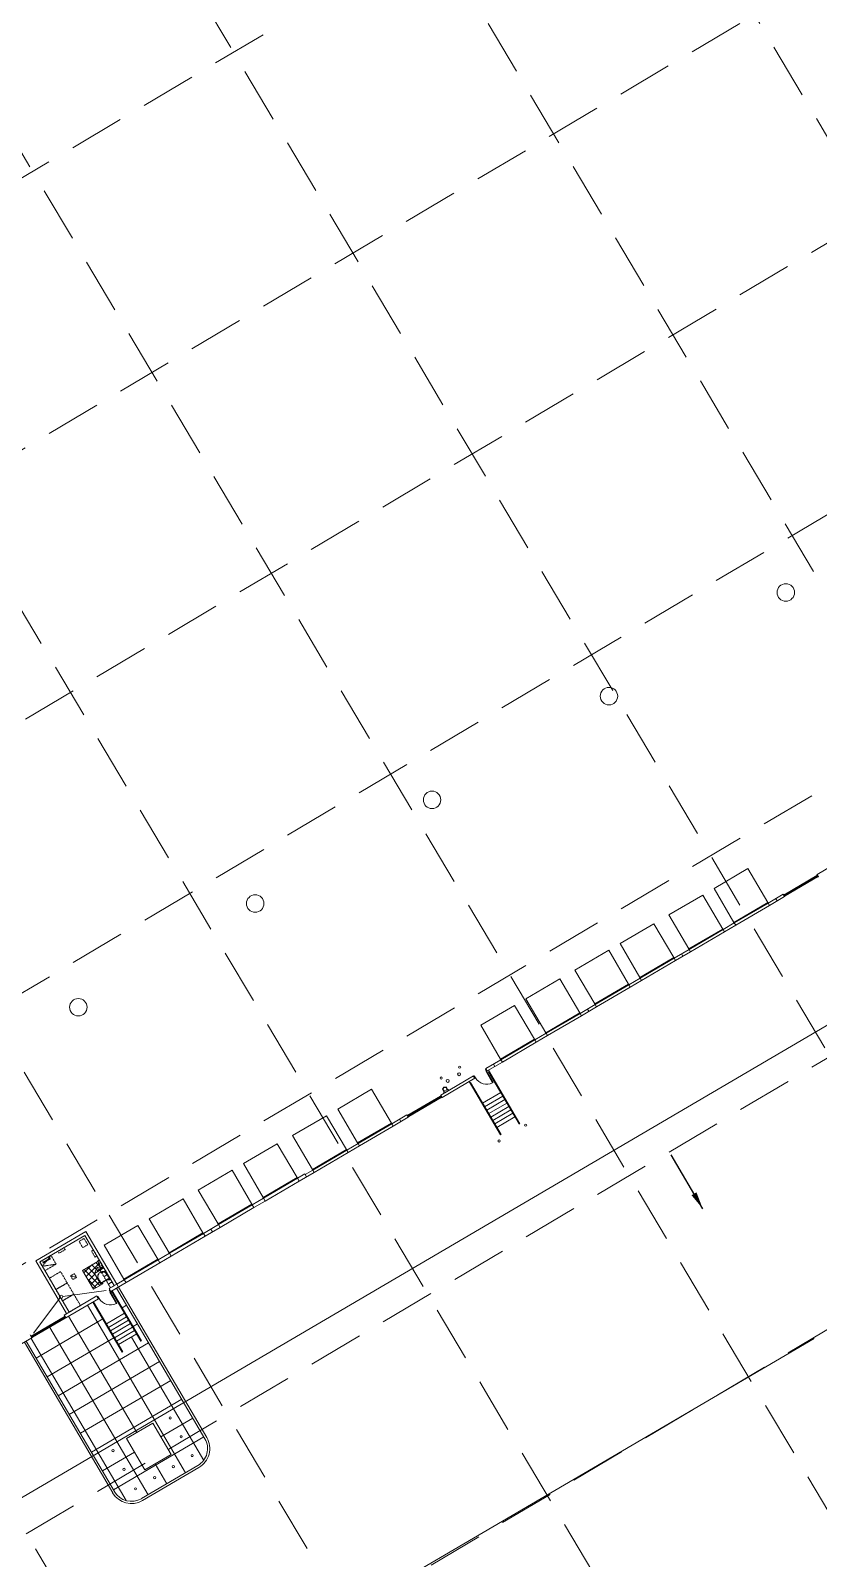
# Model space of a CAD drawing. Header units: inches. Extents: x 2527773 to 2531821, y 6906669 to 6910268.
# Drawn here: x 2530019.5 to 2530200.1, y 6908719 to 6909069.3 of the extents above; entities that cross this region are included whole.
import ezdxf

# ---------------------------------------------------------------- set-up
doc = ezdxf.new("R2010")
doc.units = ezdxf.units.IN
doc.header["$MEASUREMENT"] = 0
for name, pattern in [('DASHED', [0.2286, 0.1524, -0.0762]), ('HIDDEN', [0.009525, 0.00635, -0.003175]), ('HIDDEN2', [0.004762, 0.003175, -0.001587])]:
    doc.linetypes.add(name, pattern=pattern)
for name, color, linetype, lineweight in [('906-BP-01$0$A-DOCK-LEVELER', 251, 'Continuous', 0), ('906-BP-01$0$A-FLOR', 251, 'Continuous', 0), ('A-DOCK DOOR LINE', 251, 'Continuous', 0), ('A-DOOR-SHELL', 251, 'Continuous', 0), ('A-ELECTRICAL', 251, 'Continuous', 0), ('A-ROOF-PATT', 251, 'Continuous', 0), ('A-WALL-SHELL-ABOVE', 251, 'HIDDEN', 0), ('CE-GRADE-25128 - CE-GRAD-CONT-MAJR-LINE', 1, 'Continuous', 80), ('CE-GRADE-25128 - CE-GRAD-CONT-MINR-LINE', 40, 'Continuous', 53), ('CE-GRADE-25128 - CE-GRAD-FLOW', 40, 'Continuous', 30), ('CE-SITE-25128 - 906-BP-01$0$A-BOLLARD', 251, 'Continuous', 0), ('CE-SITE-25128 - 906-BP-01$0$A-DOCK DOOR LINE', 251, 'Continuous', 0), ('CE-SITE-25128 - 906-BP-01$0$A-DOCK-LEVELER', 251, 'Continuous', 0), ('CE-SITE-25128 - 906-BP-01$0$A-DOOR', 251, 'Continuous', 0), ('CE-SITE-25128 - 906-BP-01$0$A-DOOR-SHELL', 251, 'Continuous', 0), ('CE-SITE-25128 - 906-BP-01$0$A-FLOR', 251, 'Continuous', 0), ('CE-SITE-25128 - 906-BP-01$0$A-FLOR-STRS', 251, 'Continuous', 0), ('CE-SITE-25128 - 906-BP-01$0$A-WALL-SHELL', 251, 'Continuous', 0), ('CE-SITE-25128 - 906-BP-01$0$P-FIXT', 251, 'Continuous', 0), ('CE-SITE-25128 - A-BOLLARD', 251, 'Continuous', 0), ('CE-SITE-25128 - A-DOCK DOOR LINE', 251, 'Continuous', 0), ('CE-SITE-25128 - A-DOOR', 251, 'Continuous', 0), ('CE-SITE-25128 - A-DOOR-SHELL', 251, 'Continuous', 0), ('CE-SITE-25128 - A-ELECTRICAL', 251, 'Continuous', 0), ('CE-SITE-25128 - A-FLOR-STAIR', 251, 'Continuous', 0), ('CE-SITE-25128 - A-FLOR-STRS', 251, 'Continuous', 0), ('CE-SITE-25128 - a-paving', 251, 'Continuous', 0), ('CE-SITE-25128 - A-ROOF', 251, 'Continuous', 0), ('CE-SITE-25128 - A-ROOF-PATT', 251, 'Continuous', 0), ('CE-SITE-25128 - a-sidewalks', 251, 'Continuous', 0), ('CE-SITE-25128 - A-WALL-SHELL', 251, 'Continuous', 0), ('CE-SITE-25128 - A-WALL-SHELL-ABOVE', 251, 'HIDDEN', 0), ('CE-SITE-25128 - M-OPENINGS', 251, 'DASHED', 0), ('M-OPENINGS', 251, 'DASHED', 0)]:
    doc.layers.add(name, color=color, linetype=linetype, lineweight=lineweight)
doc.layers.add('GRID', color=254, linetype='HIDDEN')
doc.styles.add('SC Dimension Text', font='Font 001.shx', dxfattribs={"height": 0.01})
doc.styles.add('Style-Halff Sans', font='')
doc.styles.get('Style-Halff Sans').set_extended_font_data('Halff Sans')
doc.dimstyles.get("Standard").update_dxf_attribs({"dimtxt": 0.18, "dimasz": 0.18, "dimexe": 0.18, "dimexo": 0.0625, "dimgap": 0.09, "dimtad": 0, "dimtih": 1, "dimtoh": 1, "dimdec": 4, "dimzin": 0, "dimdsep": 46, "dimtxsty": 'SC Dimension Text', "dimcen": 0.09, "dimadec": 0, "dimazin": 0, "dimtfac": 1, "dimtdec": 4, "dimtofl": 0, "dimtmove": 0, "dimatfit": 3, "dimfxl": 0, "dimtolj": 1, "dimtzin": 0, "dimarcsym": 0})

# ---------------------------------------------------------------- blocks, each defined once
blk = doc.blocks.new('906-BP-01$0$A$C3CD811FF_1')
at = {"layer": 'CE-SITE-25128 - 906-BP-01$0$A-BOLLARD', "ltscale": 0.273403}
for centre in [(2.73, -3.77), (0.87, -4.87)]:
    blk.add_circle(centre, 0.0762, dxfattribs=at)
at = {"layer": 'CE-SITE-25128 - 906-BP-01$0$A-FLOR-STRS', "ltscale": 0.273403}
for p, q in [((0.12, 0.07), (2.31, -3.67)), ((-1.22, -0.71), (0.97, -4.45)), ((-1.16, -0.8), (-1.13, -0.78)), ((-1.13, -0.78), (1.01, -4.43)), ((0.14, -0.04), (0.17, -0.02)), ((0.14, -0.04), (2.28, -3.68)), ((0.99, -1.49), (-0.28, -2.24)), ((1.13, -1.73), (-0.14, -2.48)), ((1.28, -1.98), (0.01, -2.72)), ((1.42, -2.22), (0.15, -2.96)), ((1.56, -2.46), (0.29, -3.2)), ((1.7, -2.7), (0.43, -3.44)), ((1.84, -2.94), (0.57, -3.68)), ((1.98, -3.18), (0.71, -3.93)), ((2.31, -3.67), (2.28, -3.68)), ((0.97, -4.45), (1.01, -4.43))]:
    blk.add_line(p, q, dxfattribs=at)

msp = doc.modelspace()

# ---------------------------------------------------------------- hatches: boundary and pattern name
at = {"layer": 'CE-SITE-25128 - A-ROOF-PATT', "lineweight": 0}
h = msp.add_hatch(dxfattribs=at)
h.set_pattern_fill('ANSI37,_O', color=256, style=0)
h.set_pattern_definition([(45, (1145.3333, 2.3124), (0.70710678119, -0.70710678119), []), (315, (1145.3333, 2.3124), (-0.70710678119, -0.70710678119), [])])
h.paths.add_polyline_path([(2530035.67, 6908781.75), (2530034.15, 6908784.34), (2530036.31, 6908785.6), (2530035.3, 6908787.33), (2530031.42, 6908785.05), (2530033.95, 6908780.74)])

# ---------------------------------------------------------------- linework, layer by layer
at = {"layer": '906-BP-01$0$A-DOCK-LEVELER', "lineweight": 0, "ltscale": 0.273403, "flags": 128}
msp.add_lwpolyline([(2530087.34, 6908820.49), (2530079.57, 6908815.94), (2530084.13, 6908808.18), (2530091.89, 6908812.73), (2530087.34, 6908820.49)], dxfattribs=at)
at = {"layer": '906-BP-01$0$A-FLOR', "lineweight": 0, "ltscale": 0.273403}
msp.add_line((2530049.15, 6908786.78), (2530041.38, 6908782.23), dxfattribs=at)
at = {"layer": 'A-DOCK DOOR LINE', "lineweight": 0, "ltscale": 0.083333}
msp.add_line((2530019.75, 6908770.03), (2530027.22, 6908774.41), dxfattribs=at)
at = {"layer": 'A-DOOR-SHELL', "lineweight": 0, "ltscale": 0.083333, "flags": 128}
msp.add_lwpolyline([(2530019.96, 6908769.67), (2530019.81, 6908769.58), (2530019.56, 6908770.01), (2530019.71, 6908770.1)], close=True, dxfattribs=at)
at = {"layer": 'A-ELECTRICAL', "linetype": 'HIDDEN2', "lineweight": 0, "ltscale": 0.083333}
msp.add_lwpolyline([(2530038.69, 6908781.54), (2530037.83, 6908781.04), (2530037.32, 6908781.9), (2530038.19, 6908782.4)], close=True, dxfattribs=at)
at = {"layer": 'A-ROOF-PATT', "lineweight": 0, "ltscale": 0.083333, "flags": 128}
msp.add_lwpolyline([(2530035.67, 6908781.75), (2530034.15, 6908784.34), (2530036.31, 6908785.6), (2530035.3, 6908787.33), (2530031.42, 6908785.05), (2530033.95, 6908780.74)], close=True, dxfattribs=at)
at = {"layer": 'A-WALL-SHELL-ABOVE', "linetype": 'HIDDEN2', "lineweight": 0, "ltscale": 0.083333}
msp.add_lwpolyline([(2530024.18, 6908788.49), (2530025.36, 6908786.48), (2530022.78, 6908784.96), (2530021.6, 6908786.97)], close=True, dxfattribs=at)
at = {"layer": 'CE-GRADE-25128 - CE-GRAD-CONT-MAJR-LINE', "color": 35, "linetype": 'Continuous', "lineweight": 0}
msp.add_line((2530260.78, 6908875.63), (2529926.44, 6908679.62), dxfattribs=at)
at = {"layer": 'CE-GRADE-25128 - CE-GRAD-CONT-MINR-LINE', "color": 35, "linetype": 'Continuous', "lineweight": 0, "flags": 128}
msp.add_lwpolyline([(2530026.5, 6908668.24), (2530199.14, 6908769.39)], dxfattribs=at)
at = {"layer": 'CE-SITE-25128 - 906-BP-01$0$A-BOLLARD', "lineweight": 0, "ltscale": 0.273403}
for p, q in [((2530113.9, 6908826.58), (2530114.21, 6908827.05)), ((2530113.9, 6908826.58), (2530114.31, 6908825.88)), ((2530113.91, 6908826.58), (2530114.22, 6908827.04)), ((2530113.91, 6908826.58), (2530114.32, 6908825.88)), ((2530114.78, 6908827.09), (2530114.21, 6908827.05)), ((2530114.77, 6908827.08), (2530114.21, 6908827.04)), ((2530114.77, 6908827.08), (2530115.18, 6908826.38)), ((2530114.78, 6908827.09), (2530115.19, 6908826.4)), ((2530115.18, 6908826.38), (2530115.33, 6908826.47)), ((2530115.19, 6908826.4), (2530115.32, 6908826.48)), ((2530115.32, 6908826.48), (2530115.33, 6908826.47)), ((2530114.17, 6908825.8), (2530114.31, 6908825.88)), ((2530114.17, 6908825.8), (2530114.18, 6908825.79)), ((2530114.18, 6908825.79), (2530114.32, 6908825.88))]:
    msp.add_line(p, q, dxfattribs=at)
for centre, radius in [((2530192.63, 6908940.45), 2), ((2530152.09, 6908916.68), 2), ((2530111.54, 6908892.91), 2), ((2530070.99, 6908869.14), 2), ((2530030.45, 6908845.37), 2), ((2530117.87, 6908831.63), 0.25), ((2530113.62, 6908829.14), 0.25)]:
    msp.add_circle(centre, radius, dxfattribs=at)
at = {"layer": 'CE-SITE-25128 - 906-BP-01$0$A-DOCK DOOR LINE', "lineweight": 0, "ltscale": 0.273403}
for p, q in [((2530192.28, 6908871.17), (2530199.76, 6908875.56)), ((2530192.45, 6908870.89), (2530199.93, 6908875.27)), ((2530106.02, 6908820.6), (2530113.49, 6908824.98)), ((2530106.18, 6908820.31), (2530113.66, 6908824.7))]:
    msp.add_line(p, q, dxfattribs=at)
at = {"layer": 'CE-SITE-25128 - 906-BP-01$0$A-DOCK-LEVELER', "lineweight": 0, "ltscale": 0.273403, "flags": 128}
for points in [[(2530183.96, 6908877.14), (2530176.19, 6908872.59), (2530180.75, 6908864.82), (2530188.51, 6908869.37), (2530183.96, 6908877.14)], [(2530173.61, 6908871.07), (2530165.84, 6908866.52), (2530170.39, 6908858.75), (2530178.16, 6908863.3), (2530173.61, 6908871.07)], [(2530162.39, 6908864.49), (2530154.63, 6908859.94), (2530159.18, 6908852.18), (2530166.94, 6908856.73), (2530162.39, 6908864.49)], [(2530152.04, 6908858.42), (2530144.28, 6908853.87), (2530148.83, 6908846.11), (2530156.59, 6908850.66), (2530152.04, 6908858.42)], [(2530140.82, 6908851.85), (2530133.06, 6908847.3), (2530137.61, 6908839.53), (2530145.38, 6908844.09), (2530140.82, 6908851.85)], [(2530130.47, 6908845.78), (2530122.71, 6908841.23), (2530127.26, 6908833.46), (2530135.02, 6908838.02), (2530130.47, 6908845.78)], [(2530097.69, 6908826.56), (2530089.93, 6908822.01), (2530094.48, 6908814.25), (2530102.24, 6908818.8), (2530097.69, 6908826.56)], [(2530076.04, 6908814.06), (2530068.28, 6908809.51), (2530072.83, 6908801.75), (2530080.59, 6908806.3), (2530076.04, 6908814.06)], [(2530065.69, 6908807.99), (2530057.92, 6908803.44), (2530062.47, 6908795.68), (2530070.24, 6908800.23), (2530065.69, 6908807.99)], [(2530054.47, 6908801.42), (2530046.71, 6908796.87), (2530051.26, 6908789.1), (2530059.02, 6908793.65), (2530054.47, 6908801.42)], [(2530044.12, 6908795.35), (2530036.36, 6908790.8), (2530040.91, 6908783.03), (2530048.67, 6908787.59), (2530044.12, 6908795.35)]]:
    msp.add_lwpolyline(points, dxfattribs=at)
at = {"layer": 'CE-SITE-25128 - 906-BP-01$0$A-DOOR', "lineweight": 0, "ltscale": 0.273403}
for p, q in [((2530180.75, 6908864.82), (2530188.51, 6908869.37)), ((2530188.59, 6908869.23), (2530180.83, 6908864.68)), ((2530188.51, 6908869.37), (2530188.59, 6908869.23)), ((2530170.39, 6908858.75), (2530178.16, 6908863.3)), ((2530178.24, 6908863.16), (2530170.48, 6908858.61)), ((2530178.16, 6908863.3), (2530178.24, 6908863.16)), ((2530180.83, 6908864.68), (2530180.75, 6908864.82)), ((2530170.48, 6908858.61), (2530170.39, 6908858.75)), ((2530159.18, 6908852.18), (2530166.94, 6908856.73)), ((2530167.03, 6908856.59), (2530159.26, 6908852.03)), ((2530166.94, 6908856.73), (2530167.03, 6908856.59)), ((2530159.26, 6908852.03), (2530159.18, 6908852.18)), ((2530156.59, 6908850.66), (2530148.83, 6908846.11)), ((2530148.91, 6908845.96), (2530156.68, 6908850.52)), ((2530156.68, 6908850.52), (2530156.59, 6908850.66)), ((2530137.61, 6908839.53), (2530145.38, 6908844.09)), ((2530145.38, 6908844.09), (2530145.46, 6908843.94)), ((2530148.83, 6908846.11), (2530148.91, 6908845.96)), ((2530145.46, 6908843.94), (2530137.7, 6908839.39)), ((2530127.26, 6908833.46), (2530135.02, 6908838.02)), ((2530135.11, 6908837.87), (2530127.34, 6908833.32)), ((2530135.02, 6908838.02), (2530135.11, 6908837.87)), ((2530137.7, 6908839.39), (2530137.61, 6908839.53)), ((2530127.34, 6908833.32), (2530127.26, 6908833.46)), ((2530123.95, 6908831.21), (2530123.8, 6908831.12)), ((2530124.05, 6908830.69), (2530123.8, 6908831.12)), ((2530124.2, 6908830.78), (2530123.91, 6908830.61)), ((2530124.2, 6908830.78), (2530123.95, 6908831.21)), ((2530124.2, 6908830.78), (2530124.05, 6908830.69)), ((2530121.07, 6908829.52), (2530121.21, 6908829.61)), ((2530121.32, 6908829.09), (2530121.07, 6908829.52)), ((2530121.47, 6908829.17), (2530121.21, 6908829.61)), ((2530121.32, 6908829.09), (2530121.47, 6908829.17)), ((2530094.48, 6908814.25), (2530102.24, 6908818.8)), ((2530102.33, 6908818.65), (2530094.56, 6908814.1)), ((2530102.24, 6908818.8), (2530102.33, 6908818.65)), ((2530084.13, 6908808.18), (2530091.89, 6908812.73)), ((2530091.97, 6908812.59), (2530084.21, 6908808.03)), ((2530091.89, 6908812.73), (2530091.97, 6908812.59)), ((2530094.56, 6908814.1), (2530094.48, 6908814.25)), ((2530072.83, 6908801.75), (2530080.59, 6908806.3)), ((2530080.68, 6908806.15), (2530072.91, 6908801.6)), ((2530080.59, 6908806.3), (2530080.68, 6908806.15)), ((2530084.21, 6908808.03), (2530084.13, 6908808.18)), ((2530070.24, 6908800.23), (2530062.47, 6908795.68)), ((2530062.56, 6908795.53), (2530070.32, 6908800.09)), ((2530070.32, 6908800.09), (2530070.24, 6908800.23)), ((2530072.91, 6908801.6), (2530072.83, 6908801.75)), ((2530062.47, 6908795.68), (2530062.56, 6908795.53)), ((2530051.26, 6908789.1), (2530059.02, 6908793.65)), ((2530059.11, 6908793.51), (2530051.34, 6908788.96)), ((2530059.02, 6908793.65), (2530059.11, 6908793.51)), ((2530051.34, 6908788.96), (2530051.26, 6908789.1)), ((2530040.91, 6908783.03), (2530048.67, 6908787.59)), ((2530048.76, 6908787.44), (2530040.99, 6908782.89)), ((2530048.67, 6908787.59), (2530048.76, 6908787.44))]:
    msp.add_line(p, q, dxfattribs=at)
at = {"layer": 'CE-SITE-25128 - 906-BP-01$0$A-DOOR', "lineweight": 0, "ltscale": 0.273403, "flags": 128}
msp.add_lwpolyline([(2530124.05, 6908830.69), (2530125.57, 6908828.1), (2530125.43, 6908828.02), (2530123.91, 6908830.61)], close=True, dxfattribs=at)
at = {"layer": 'CE-SITE-25128 - 906-BP-01$0$A-DOOR', "lineweight": 0, "ltscale": 0.273403}
msp.add_arc((2530124.06, 6908830.7), 3.01, 210.4499, 297.039, dxfattribs=at)
at = {"layer": 'CE-SITE-25128 - 906-BP-01$0$A-DOOR-SHELL', "lineweight": 0, "ltscale": 0.273403}
for p, q in [((2530192.37, 6908871.03), (2530199.84, 6908875.41)), ((2530106.1, 6908820.46), (2530113.58, 6908824.84))]:
    msp.add_line(p, q, dxfattribs=at)
at = {"layer": 'CE-SITE-25128 - 906-BP-01$0$A-DOOR-SHELL', "lineweight": 0, "ltscale": 0.273403, "flags": 128}
for points in [[(2530200.12, 6908875.28), (2530199.97, 6908875.2), (2530199.72, 6908875.63), (2530199.86, 6908875.71)], [(2530192.49, 6908870.82), (2530192.35, 6908870.73), (2530192.1, 6908871.16), (2530192.24, 6908871.25)], [(2530113.85, 6908824.71), (2530113.7, 6908824.62), (2530113.45, 6908825.05), (2530113.59, 6908825.14)], [(2530106.23, 6908820.24), (2530106.08, 6908820.16), (2530105.83, 6908820.59), (2530105.97, 6908820.67)]]:
    msp.add_lwpolyline(points, close=True, dxfattribs=at)
at = {"layer": 'CE-SITE-25128 - 906-BP-01$0$A-FLOR', "lineweight": 0, "ltscale": 0.273403}
for p, q in [((2530188.9, 6908868.71), (2530181.14, 6908864.16)), ((2530178.55, 6908862.64), (2530170.78, 6908858.09)), ((2530167.33, 6908856.06), (2530159.57, 6908851.51)), ((2530149.22, 6908845.44), (2530156.98, 6908850)), ((2530145.77, 6908843.42), (2530138, 6908838.87)), ((2530135.41, 6908837.35), (2530127.65, 6908832.8)), ((2530102.63, 6908818.13), (2530094.87, 6908813.58)), ((2530092.28, 6908812.06), (2530084.52, 6908807.51)), ((2530081.07, 6908805.49), (2530073.3, 6908800.94)), ((2530062.95, 6908794.87), (2530070.71, 6908799.42)), ((2530059.5, 6908792.85), (2530051.73, 6908788.29))]:
    msp.add_line(p, q, dxfattribs=at)
at = {"layer": 'CE-SITE-25128 - 906-BP-01$0$A-FLOR-STRS', "lineweight": 0, "ltscale": 0.273403}
for p, q in [((2530033.8, 6908777.78), (2530040.52, 6908766.31)), ((2530033.91, 6908777.84), (2530040.63, 6908766.38)), ((2530038.08, 6908780.29), (2530044.8, 6908768.82)), ((2530038.18, 6908780.35), (2530044.91, 6908768.88)), ((2530036.88, 6908772.77), (2530041.05, 6908775.22)), ((2530037.34, 6908771.98), (2530041.51, 6908774.43)), ((2530037.8, 6908771.19), (2530041.97, 6908773.64)), ((2530038.27, 6908770.4), (2530042.44, 6908772.85)), ((2530038.73, 6908769.61), (2530042.9, 6908772.06)), ((2530039.19, 6908768.82), (2530043.36, 6908771.26)), ((2530039.66, 6908768.03), (2530043.83, 6908770.47)), ((2530044.91, 6908768.88), (2530044.8, 6908768.82)), ((2530040.52, 6908766.31), (2530040.63, 6908766.38))]:
    msp.add_line(p, q, dxfattribs=at)
at = {"layer": 'CE-SITE-25128 - 906-BP-01$0$A-WALL-SHELL', "lineweight": 0, "ltscale": 0.273403}
for p, q in [((2530207.29, 6908880.19), (2530199.81, 6908875.8)), ((2530199.81, 6908875.8), (2530200.12, 6908875.28)), ((2530192.05, 6908871.25), (2530188.59, 6908869.23)), ((2530188.59, 6908869.23), (2530188.9, 6908868.71)), ((2530192.35, 6908870.73), (2530188.9, 6908868.71)), ((2530190.32, 6908870.24), (2530190.63, 6908869.72)), ((2530192.05, 6908871.25), (2530192.35, 6908870.73)), ((2530180.83, 6908864.68), (2530178.24, 6908863.16)), ((2530178.24, 6908863.16), (2530178.55, 6908862.64)), ((2530181.14, 6908864.16), (2530178.55, 6908862.64)), ((2530180.83, 6908864.68), (2530181.14, 6908864.16)), ((2530170.48, 6908858.61), (2530167.03, 6908856.59)), ((2530170.78, 6908858.09), (2530167.33, 6908856.06)), ((2530170.48, 6908858.61), (2530170.78, 6908858.09)), ((2530167.03, 6908856.59), (2530167.33, 6908856.06)), ((2530168.75, 6908857.6), (2530169.06, 6908857.08)), ((2530159.26, 6908852.03), (2530156.68, 6908850.52)), ((2530159.57, 6908851.51), (2530156.98, 6908850)), ((2530159.26, 6908852.03), (2530159.57, 6908851.51)), ((2530156.68, 6908850.52), (2530156.98, 6908850)), ((2530148.91, 6908845.96), (2530145.46, 6908843.94)), ((2530149.22, 6908845.44), (2530145.77, 6908843.42)), ((2530147.19, 6908844.95), (2530147.49, 6908844.43)), ((2530148.91, 6908845.96), (2530149.22, 6908845.44)), ((2530145.46, 6908843.94), (2530145.77, 6908843.42)), ((2530137.7, 6908839.39), (2530135.11, 6908837.87)), ((2530135.11, 6908837.87), (2530135.41, 6908837.35)), ((2530138, 6908838.87), (2530135.41, 6908837.35)), ((2530137.7, 6908839.39), (2530138, 6908838.87)), ((2530127.34, 6908833.32), (2530123.89, 6908831.3)), ((2530124.2, 6908830.78), (2530123.89, 6908831.3)), ((2530127.65, 6908832.8), (2530124.2, 6908830.78)), ((2530125.62, 6908832.31), (2530125.92, 6908831.79)), ((2530127.34, 6908833.32), (2530127.65, 6908832.8)), ((2530121.02, 6908829.61), (2530113.54, 6908825.23)), ((2530121.32, 6908829.09), (2530113.85, 6908824.71)), ((2530121.32, 6908829.09), (2530121.02, 6908829.61)), ((2530113.54, 6908825.23), (2530113.85, 6908824.71)), ((2530105.78, 6908820.68), (2530102.33, 6908818.65)), ((2530106.08, 6908820.16), (2530102.63, 6908818.13)), ((2530104.05, 6908819.67), (2530104.36, 6908819.14)), ((2530105.78, 6908820.68), (2530106.08, 6908820.16)), ((2530102.33, 6908818.65), (2530102.63, 6908818.13)), ((2530094.56, 6908814.1), (2530091.97, 6908812.59)), ((2530091.97, 6908812.59), (2530092.28, 6908812.06)), ((2530094.87, 6908813.58), (2530092.28, 6908812.06)), ((2530094.56, 6908814.1), (2530094.87, 6908813.58)), ((2530082.4, 6908807.17), (2530080.68, 6908806.15)), ((2530080.68, 6908806.15), (2530081.07, 6908805.49)), ((2530084.52, 6908807.51), (2530081.07, 6908805.49)), ((2530082.4, 6908807.17), (2530082.48, 6908807.02)), ((2530084.21, 6908808.03), (2530082.48, 6908807.02)), ((2530082.48, 6908807.02), (2530082.79, 6908806.5)), ((2530084.21, 6908808.03), (2530084.52, 6908807.51)), ((2530072.91, 6908801.6), (2530070.32, 6908800.09)), ((2530070.32, 6908800.09), (2530070.71, 6908799.42)), ((2530073.3, 6908800.94), (2530070.71, 6908799.42)), ((2530072.91, 6908801.6), (2530073.3, 6908800.94)), ((2530062.56, 6908795.53), (2530059.11, 6908793.51)), ((2530062.56, 6908795.53), (2530062.95, 6908794.87)), ((2530059.11, 6908793.51), (2530059.5, 6908792.85)), ((2530062.95, 6908794.87), (2530059.5, 6908792.85)), ((2530060.83, 6908794.52), (2530061.22, 6908793.86)), ((2530051.34, 6908788.96), (2530048.76, 6908787.44)), ((2530051.73, 6908788.29), (2530049.15, 6908786.78)), ((2530051.34, 6908788.96), (2530051.73, 6908788.29)), ((2530048.76, 6908787.44), (2530049.15, 6908786.78))]:
    msp.add_line(p, q, dxfattribs=at)
at = {"layer": 'CE-SITE-25128 - 906-BP-01$0$P-FIXT', "lineweight": 0, "ltscale": 0.273403}
for centre, radius in [((2530117.72, 6908830), 0.333), ((2530114.5, 6908826.56), 0.417), ((2530115.12, 6908828.48), 0.333)]:
    msp.add_circle(centre, radius, dxfattribs=at)
at = {"layer": 'CE-SITE-25128 - A-BOLLARD', "lineweight": 0, "ltscale": 0.083333}
for centre in [(2530051.5, 6908751.22), (2530051.5, 6908751.22), (2530054.03, 6908746.9), (2530054.03, 6908746.9), (2530038.4, 6908743.73), (2530038.4, 6908743.73), (2530056.55, 6908742.59), (2530056.55, 6908742.59), (2530040.93, 6908739.42), (2530040.93, 6908739.42), (2530052.24, 6908740.06), (2530052.24, 6908740.06), (2530047.93, 6908737.53), (2530047.93, 6908737.53), (2530043.54, 6908734.96), (2530043.54, 6908734.96)]:
    msp.add_circle(centre, 0.25, dxfattribs=at)
at = {"layer": 'CE-SITE-25128 - A-DOCK DOOR LINE', "lineweight": 0, "ltscale": 0.083333}
msp.add_line((2530019.92, 6908769.74), (2530027.39, 6908774.12), dxfattribs=at)
at = {"layer": 'CE-SITE-25128 - A-DOOR', "lineweight": 0, "ltscale": 0.083333}
for p, q in [((2530040.99, 6908782.89), (2530040.91, 6908783.03)), ((2530034.8, 6908778.95), (2530034.95, 6908779.03)), ((2530035.05, 6908778.52), (2530034.8, 6908778.95)), ((2530035.2, 6908778.6), (2530034.95, 6908779.03)), ((2530035.05, 6908778.52), (2530035.2, 6908778.6)), ((2530037.68, 6908780.63), (2530037.53, 6908780.55)), ((2530037.79, 6908780.12), (2530037.53, 6908780.55)), ((2530037.93, 6908780.2), (2530037.64, 6908780.03)), ((2530037.93, 6908780.2), (2530037.68, 6908780.63)), ((2530037.93, 6908780.2), (2530037.79, 6908780.12))]:
    msp.add_line(p, q, dxfattribs=at)
at = {"layer": 'CE-SITE-25128 - A-DOOR', "lineweight": 0, "ltscale": 0.083333, "flags": 128}
msp.add_lwpolyline([(2530037.79, 6908780.12), (2530039.3, 6908777.53), (2530039.16, 6908777.45), (2530037.64, 6908780.03)], close=True, dxfattribs=at)
at = {"layer": 'CE-SITE-25128 - A-DOOR', "lineweight": 0, "ltscale": 0.083333}
msp.add_arc((2530037.79, 6908780.12), 3.01, 210.4499, 297.039, dxfattribs=at)
at = {"layer": 'CE-SITE-25128 - A-DOOR-SHELL', "lineweight": 0, "ltscale": 0.083333}
msp.add_line((2530019.83, 6908769.88), (2530027.31, 6908774.26), dxfattribs=at)
at = {"layer": 'CE-SITE-25128 - A-DOOR-SHELL', "lineweight": 0, "ltscale": 0.083333, "flags": 128}
msp.add_lwpolyline([(2530027.58, 6908774.13), (2530027.44, 6908774.05), (2530027.18, 6908774.48), (2530027.33, 6908774.56)], close=True, dxfattribs=at)
at = {"layer": 'CE-SITE-25128 - A-ELECTRICAL', "linetype": 'HIDDEN2', "lineweight": 0, "ltscale": 0.083333}
for points in [[(2530032.61, 6908790.92), (2530031.46, 6908790.25), (2530030.62, 6908791.69), (2530031.77, 6908792.36)], [(2530027.2, 6908790.26), (2530027.46, 6908789.83), (2530026.02, 6908788.99), (2530025.77, 6908789.42)], [(2530034.73, 6908788.3), (2530034.3, 6908788.05), (2530033.46, 6908789.48), (2530033.89, 6908789.74)], [(2530027.89, 6908782.17), (2530025.3, 6908780.65), (2530023.79, 6908783.24), (2530026.38, 6908784.75)], [(2530035.57, 6908786.86), (2530035.14, 6908786.61), (2530034.8, 6908787.18), (2530035.24, 6908787.44)], [(2530035.91, 6908786.29), (2530035.48, 6908786.03), (2530035.14, 6908786.61), (2530035.57, 6908786.86)], [(2530036.67, 6908784.99), (2530035.81, 6908784.49), (2530035.3, 6908785.35), (2530036.16, 6908785.85)], [(2530037.17, 6908784.13), (2530036.31, 6908783.62), (2530035.81, 6908784.49), (2530036.67, 6908784.99)], [(2530029.41, 6908779.58), (2530026.82, 6908778.06), (2530025.3, 6908780.65), (2530027.89, 6908782.17)], [(2530037.68, 6908783.27), (2530036.82, 6908782.76), (2530036.31, 6908783.62), (2530037.17, 6908784.13)], [(2530038.19, 6908782.4), (2530037.32, 6908781.9), (2530036.82, 6908782.76), (2530037.68, 6908783.27)], [(2530030.93, 6908776.99), (2530028.34, 6908775.47), (2530026.82, 6908778.06), (2530029.41, 6908779.58)]]:
    msp.add_lwpolyline(points, close=True, dxfattribs=at)
at = {"layer": 'CE-SITE-25128 - A-ELECTRICAL', "lineweight": 0, "ltscale": 0.083333, "flags": 128}
msp.add_lwpolyline([(2530047.51, 6908750.03), (2530041.47, 6908746.49), (2530045.67, 6908739.32), (2530051.71, 6908742.86)], close=True, dxfattribs=at)
at = {"layer": 'CE-SITE-25128 - A-FLOR-STAIR', "lineweight": 0, "ltscale": 0.083333}
for p, q in [((2530022.38, 6908787.05), (2530022.27, 6908786.98)), ((2530022.38, 6908787.05), (2530022.27, 6908786.98)), ((2530022.46, 6908786.66), (2530022.27, 6908786.98)), ((2530022.46, 6908786.66), (2530022.27, 6908786.98)), ((2530022.38, 6908787.04), (2530022.33, 6908786.87)), ((2530022.38, 6908787.04), (2530022.33, 6908786.87)), ((2530022.4, 6908787), (2530022.35, 6908786.83)), ((2530022.4, 6908787), (2530022.35, 6908786.83)), ((2530022.57, 6908786.72), (2530022.38, 6908787.05)), ((2530022.57, 6908786.72), (2530022.38, 6908787.05)), ((2530022.44, 6908786.94), (2530022.4, 6908786.76)), ((2530022.44, 6908786.94), (2530022.4, 6908786.76)), ((2530022.46, 6908786.9), (2530022.42, 6908786.73)), ((2530022.46, 6908786.9), (2530022.42, 6908786.73)), ((2530023.8, 6908787.74), (2530022.44, 6908786.94)), ((2530023.8, 6908787.74), (2530022.44, 6908786.94)), ((2530022.57, 6908786.72), (2530022.46, 6908786.66)), ((2530022.57, 6908786.72), (2530022.46, 6908786.66)), ((2530022.51, 6908786.82), (2530022.47, 6908786.67)), ((2530022.51, 6908786.82), (2530022.47, 6908786.67)), ((2530023.87, 6908787.63), (2530022.5, 6908786.83)), ((2530023.87, 6908787.63), (2530022.5, 6908786.83)), ((2530022.53, 6908786.78), (2530022.5, 6908786.69)), ((2530022.53, 6908786.78), (2530022.5, 6908786.69)), ((2530023.85, 6908787.91), (2530023.74, 6908787.85)), ((2530023.85, 6908787.91), (2530023.74, 6908787.85)), ((2530023.93, 6908787.52), (2530023.74, 6908787.85)), ((2530023.93, 6908787.52), (2530023.74, 6908787.85)), ((2530023.85, 6908787.9), (2530023.81, 6908787.73)), ((2530023.85, 6908787.9), (2530023.81, 6908787.73)), ((2530023.87, 6908787.87), (2530023.83, 6908787.7)), ((2530023.87, 6908787.87), (2530023.83, 6908787.7)), ((2530024.04, 6908787.59), (2530023.85, 6908787.91)), ((2530024.04, 6908787.59), (2530023.85, 6908787.91)), ((2530023.92, 6908787.8), (2530023.87, 6908787.63)), ((2530023.92, 6908787.8), (2530023.87, 6908787.63)), ((2530023.93, 6908787.76), (2530023.89, 6908787.59)), ((2530023.93, 6908787.76), (2530023.89, 6908787.59)), ((2530024.04, 6908787.59), (2530023.93, 6908787.52)), ((2530024.04, 6908787.59), (2530023.93, 6908787.52)), ((2530023.98, 6908787.68), (2530023.94, 6908787.53)), ((2530023.98, 6908787.68), (2530023.94, 6908787.53)), ((2530024, 6908787.65), (2530023.98, 6908787.55)), ((2530024, 6908787.65), (2530023.98, 6908787.55))]:
    msp.add_line(p, q, dxfattribs=at)
at = {"layer": 'CE-SITE-25128 - A-FLOR-STRS', "linetype": 'HIDDEN', "lineweight": 0, "ltscale": 0.083333}
for p, q in [((2530035.44, 6908784.53), (2530035.4, 6908784.59)), ((2530035.52, 6908784.58), (2530035.49, 6908784.64)), ((2530036.14, 6908784.69), (2530036.15, 6908784.76)), ((2530036.24, 6908784.68), (2530036.25, 6908784.74)), ((2530035, 6908783.95), (2530034.94, 6908783.97)), ((2530035.01, 6908783.32), (2530034.94, 6908783.3)), ((2530035.03, 6908784.04), (2530034.97, 6908784.07)), ((2530035.04, 6908783.23), (2530034.98, 6908783.2)), ((2530035.04, 6908783.07), (2530035.68, 6908781.99)), ((2530035.1, 6908783.11), (2530035.73, 6908782.03)), ((2530035.37, 6908782.65), (2530035.31, 6908782.62)), ((2530035.31, 6908782.62), (2530035.36, 6908782.53)), ((2530035.42, 6908782.56), (2530035.36, 6908782.53)), ((2530035.37, 6908782.65), (2530035.42, 6908782.56)), ((2530035.8, 6908782.36), (2530035.83, 6908782.37)), ((2530035.8, 6908782.36), (2530035.93, 6908782.14)), ((2530035.83, 6908782.37), (2530035.95, 6908782.16)), ((2530035.87, 6908782.3), (2530037.25, 6908783.11)), ((2530035.89, 6908782.27), (2530037.28, 6908783.08)), ((2530035.91, 6908782.23), (2530037.3, 6908783.04)), ((2530035.93, 6908782.14), (2530035.95, 6908782.16)), ((2530035.94, 6908781.99), (2530035.93, 6908781.98)), ((2530035.99, 6908782.18), (2530035.96, 6908782.26)), ((2530035.98, 6908781.93), (2530035.96, 6908781.92)), ((2530036.05, 6908782.21), (2530036.01, 6908782.29)), ((2530036.79, 6908784.37), (2530036.84, 6908784.41)), ((2530036.85, 6908784.29), (2530036.9, 6908784.33)), ((2530036.93, 6908784.18), (2530037.2, 6908783.72)), ((2530036.98, 6908784.21), (2530037.25, 6908783.75)), ((2530037.24, 6908782.91), (2530037.19, 6908782.98)), ((2530037.2, 6908783.72), (2530037.25, 6908783.75)), ((2530037.2, 6908783.72), (2530037.25, 6908783.63)), ((2530037.24, 6908783.2), (2530037.21, 6908783.19)), ((2530037.21, 6908783.19), (2530037.34, 6908782.97)), ((2530037.24, 6908783.2), (2530037.37, 6908782.99)), ((2530037.25, 6908783.75), (2530037.3, 6908783.67)), ((2530037.25, 6908783.63), (2530037.3, 6908783.67)), ((2530037.25, 6908783.63), (2530037.56, 6908783.1)), ((2530037.3, 6908782.95), (2530037.25, 6908783.02)), ((2530037.3, 6908783.67), (2530037.62, 6908783.13)), ((2530037.37, 6908782.99), (2530037.34, 6908782.97)), ((2530037.49, 6908782.9), (2530037.51, 6908782.91)), ((2530037.53, 6908782.84), (2530037.54, 6908782.85))]:
    msp.add_line(p, q, dxfattribs=at)
for centre, radius, start, end in [((2530036.01, 6908783.64), 1.13, 122.9283, 157.8337), ((2530036.01, 6908783.64), 1.06, 123.0889, 157.6731), ((2530036.01, 6908783.64), 1.13, 117.8337, 122.9283), ((2530036.01, 6908783.64), 1.06, 117.6731, 123.0889), ((2530036.01, 6908783.64), 1.13, 30.381, 117.8337), ((2530036.01, 6908783.64), 1.06, 30.3803, 117.6731), ((2530036.01, 6908783.64), 1.06, 77.6731, 83.0889), ((2530036.01, 6908783.64), 1.13, 77.8337, 82.9283), ((2530036.01, 6908783.64), 1.13, 162.9283, 210.381), ((2530036.01, 6908783.64), 1.13, 157.8337, 162.9283), ((2530036.01, 6908783.64), 1.13, 197.8337, 202.9283), ((2530036.01, 6908783.64), 1.06, 163.0889, 210.381), ((2530036.01, 6908783.64), 1.06, 157.6731, 163.0889), ((2530036.01, 6908783.64), 1.06, 197.6731, 203.0889), ((2530035.86, 6908782.1), 0.208, 210.381, 300.381), ((2530035.86, 6908782.1), 0.142, 210.381, 300.381), ((2530035.87, 6908782.11), 0.142, 300.381, 30.381), ((2530035.87, 6908782.11), 0.208, 300.381, 30.381), ((2530036.01, 6908783.64), 1.06, 37.6731, 43.0889), ((2530036.01, 6908783.64), 1.13, 37.8337, 42.9283), ((2530037.42, 6908783.02), 0.208, 211.332, 300.381), ((2530037.42, 6908783.02), 0.142, 210.381, 300.381), ((2530037.44, 6908783.03), 0.142, 300.381, 30.381), ((2530037.44, 6908783.03), 0.208, 300.381, 30.381)]:
    msp.add_arc(centre, radius, start, end, dxfattribs=at)
at = {"layer": 'CE-SITE-25128 - a-paving', "lineweight": 0, "ltscale": 0.083333}
for p, q in [((2530039.23, 6908780.96), (2530059.46, 6908746.45)), ((2530039.66, 6908781.21), (2530059.89, 6908746.71)), ((2530018.09, 6908768.57), (2530038.32, 6908734.06)), ((2530018.52, 6908768.83), (2530038.75, 6908734.32)), ((2530057.85, 6908740.3), (2530044.91, 6908732.71)), ((2530058.1, 6908739.86), (2530045.16, 6908732.28))]:
    msp.add_line(p, q, dxfattribs=at)
for centre, radius, start, end in [((2530055.57, 6908744.18), 4.5, 300.381, 30.381), ((2530055.57, 6908744.18), 5, 300.381, 30.381), ((2530042.63, 6908736.59), 5, 210.381, 300.381), ((2530042.63, 6908736.59), 4.5, 210.381, 300.381)]:
    msp.add_arc(centre, radius, start, end, dxfattribs=at)
at = {"layer": 'CE-SITE-25128 - A-ROOF', "lineweight": 0, "ltscale": 0.083333}
for p, q in [((2530034.76, 6908785.77), (2530034.15, 6908784.34)), ((2530036.31, 6908785.6), (2530034.76, 6908785.77)), ((2530034.76, 6908785.77), (2530035.23, 6908784.97)), ((2530026.22, 6908778.65), (2530020.17, 6908770.65)), ((2530026.89, 6908779.04), (2530036.83, 6908780.41))]:
    msp.add_line(p, q, dxfattribs=at)
msp.add_circle((2530026.48, 6908778.98), 0.417, dxfattribs=at)
at = {"layer": 'CE-SITE-25128 - a-sidewalks', "lineweight": 0, "ltscale": 0.083333}
for p, q in [((2530028.23, 6908774.51), (2530043.84, 6908747.88)), ((2530032.54, 6908777.04), (2530055.05, 6908738.65)), ((2530041.5, 6908777.08), (2530040.46, 6908776.47)), ((2530036.07, 6908773.9), (2530020.8, 6908764.94)), ((2530023.91, 6908771.98), (2530046.42, 6908733.59)), ((2530044.03, 6908772.77), (2530042.99, 6908772.15)), ((2530019.6, 6908769.46), (2530041.4, 6908732.26)), ((2530038.6, 6908769.58), (2530023.33, 6908760.63)), ((2530046.56, 6908768.45), (2530025.85, 6908756.31)), ((2530042.61, 6908769.76), (2530059.18, 6908741.49)), ((2530049.09, 6908764.14), (2530028.38, 6908752)), ((2530051.62, 6908759.83), (2530030.91, 6908747.69)), ((2530054.15, 6908755.51), (2530033.44, 6908743.37)), ((2530056.67, 6908751.2), (2530049.34, 6908746.9)), ((2530059.2, 6908746.89), (2530038.5, 6908734.75)), ((2530043.3, 6908743.36), (2530035.97, 6908739.06)), ((2530048.04, 6908740.71), (2530050.73, 6908736.12))]:
    msp.add_line(p, q, dxfattribs=at)
at = {"layer": 'CE-SITE-25128 - A-WALL-SHELL', "lineweight": 0, "ltscale": 0.083333}
for p, q in [((2530020.68, 6908787.21), (2530032.19, 6908793.96)), ((2530021.6, 6908786.97), (2530031.95, 6908793.04)), ((2530031.95, 6908793.04), (2530038.69, 6908781.54)), ((2530032.19, 6908793.96), (2530039.27, 6908781.88)), ((2530027.76, 6908775.14), (2530020.68, 6908787.21)), ((2530028.34, 6908775.47), (2530021.6, 6908786.97)), ((2530039.27, 6908781.88), (2530037.54, 6908780.87)), ((2530041.38, 6908782.23), (2530037.93, 6908780.2)), ((2530040.99, 6908782.89), (2530039.27, 6908781.88)), ((2530039.27, 6908781.88), (2530039.66, 6908781.21)), ((2530040.99, 6908782.89), (2530041.38, 6908782.23)), ((2530034.67, 6908779.18), (2530027.19, 6908774.8)), ((2530035.05, 6908778.52), (2530027.58, 6908774.13)), ((2530035.05, 6908778.52), (2530034.67, 6908779.18)), ((2530037.93, 6908780.2), (2530037.54, 6908780.87)), ((2530027.19, 6908774.8), (2530027.58, 6908774.13)), ((2530019.81, 6908769.58), (2530016.36, 6908767.56)), ((2530019.42, 6908770.25), (2530019.81, 6908769.58))]:
    msp.add_line(p, q, dxfattribs=at)
at = {"layer": 'CE-SITE-25128 - A-WALL-SHELL-ABOVE', "lineweight": 0, "ltscale": 0.083333}
msp.add_lwpolyline([(2530024.18, 6908788.49), (2530022.19, 6908785.97), (2530025.36, 6908786.48)], dxfattribs=at)
at = {"layer": 'CE-SITE-25128 - M-OPENINGS', "lineweight": 0, "ltscale": 0.083333}
msp.add_line((2530028.68, 6908783.79), (2530030.05, 6908783.43), dxfattribs=at)
at = {"layer": 'GRID', "color": 252, "linetype": 'HIDDEN', "lineweight": 0, "ltscale": 2000}
for p, q in [((2529830.02, 6909671.49), (2530787.13, 6908059.77)), ((2529783.97, 6909644.14), (2530741.08, 6908032.42)), ((2528178.26, 6907943.24), (2531032.95, 6909638.48)), ((2529737.93, 6909616.8), (2530695.04, 6908005.08)), ((2528205.61, 6907897.19), (2531060.29, 6909592.43)), ((2529691.89, 6909589.46), (2530649, 6907977.74)), ((2529645.84, 6909562.12), (2530602.95, 6907950.4)), ((2528232.95, 6907851.15), (2531087.63, 6909546.39)), ((2529599.8, 6909534.77), (2530556.91, 6907923.05)), ((2529553.76, 6909507.43), (2530510.87, 6907895.71)), ((2528260.29, 6907805.11), (2531114.98, 6909500.35)), ((2528287.63, 6907759.06), (2531142.32, 6909454.3)), ((2528314.98, 6907713.02), (2531169.66, 6909408.26)), ((2528342.32, 6907666.98), (2531197, 6909362.22))]:
    msp.add_line(p, q, dxfattribs=at)
at = {"layer": 'M-OPENINGS', "lineweight": 0, "ltscale": 0.083333}
msp.add_lwpolyline([(2530029.19, 6908782.92), (2530030.05, 6908783.43), (2530029.54, 6908784.29), (2530028.68, 6908783.79)], close=True, dxfattribs=at)

# ---------------------------------------------------------------- block references
at = {"layer": 'CE-SITE-25128 - 906-BP-01$0$A-FLOR-STRS', "lineweight": 0, "ltscale": 0.273403, "xscale": 3.280833333333333, "yscale": 3.280833333333333, "zscale": 3.280833333333333}
msp.add_blockref('906-BP-01$0$A$C3CD811FF_1', (2530124.05, 6908830.69), dxfattribs=at)

# ---------------------------------------------------------------- leaders
at = {"layer": 'CE-GRADE-25128 - CE-GRAD-FLOW', "color": 7, "linetype": 'Continuous', "lineweight": 0}
msp.add_leader([(2530173.61, 6908799.15), (2530166.35, 6908811.53)], dimstyle='Standard', override={"dimtxt": 4, "dimasz": 4, "dimgap": 2, "dimtad": 1, "dimtxsty": 'Style-Halff Sans'}, dxfattribs=at)

doc.saveas('drawing.dxf')
